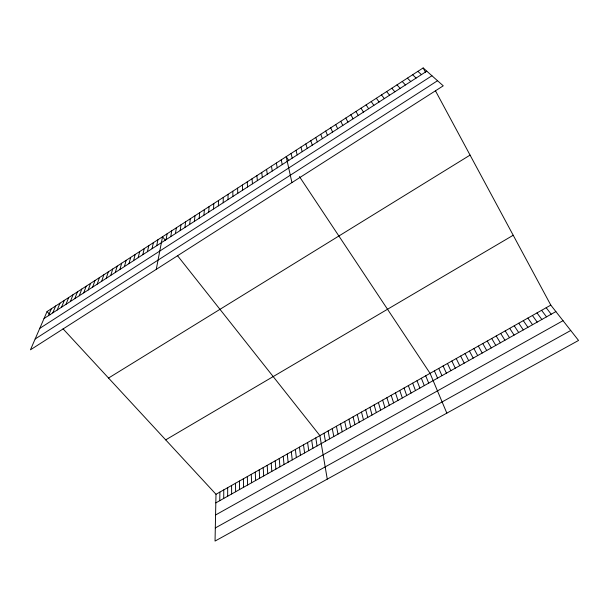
<?xml version="1.0" encoding="UTF-8"?>
<svg xmlns="http://www.w3.org/2000/svg" width="609" height="609" viewBox="0 0 609 609"><rect width="100%" height="100%" fill="white"/><g stroke="black" fill="none" stroke-linecap="round" stroke-linejoin="round"><path stroke-width="0.91" d="M227.667 496.228L227.675 487.68M228.032 199.607L228.04 194.317M223.709 498.459L223.769 489.887M219.758 500.682L219.879 492.087M223.191 202.744L223.275 197.4M63.039 328.822L215.989 494.28L215.046 541.066L578.55 340.446L550.802 305.117L435.397 90.68M218.357 205.865L218.532 200.475M213.538 208.978L213.789 203.543M208.735 212.084L209.07 206.603M203.939 215.183L204.358 209.656M199.158 218.273L199.661 212.701M194.393 221.349L194.979 215.738M189.643 224.424L190.305 218.76M184.9 227.484L185.638 221.783M180.173 230.545L180.995 224.79M175.461 233.59L176.359 227.796M170.756 236.627L171.73 230.788M166.067 239.657L167.125 233.772M156.269 269.353L162.527 236.756L165.321 240.289M156.719 245.693L157.937 239.725M152.067 248.7L153.361 242.686M147.431 251.7L148.802 245.648M142.803 254.691L144.249 248.594M138.19 257.676L139.705 251.532M133.584 260.652L135.183 254.463M128.994 263.613L130.669 257.394M124.419 266.575L126.162 260.309M119.851 269.528L121.671 263.217M115.291 272.467L117.187 266.118M110.754 275.405L112.726 269.011M106.225 278.328L108.265 271.903M101.703 281.251L103.819 274.781M97.196 284.159L99.389 277.651M92.705 287.067L94.966 280.513M88.221 289.96L90.551 283.375M83.753 292.853L86.151 286.222M79.292 295.738L81.766 289.062M74.846 298.608L77.389 291.901M70.408 301.478L73.027 294.726M65.985 304.333L68.672 297.55M61.57 307.187L64.326 300.359M57.17 310.027L59.994 303.168M52.785 312.866L55.678 305.962M48.4 315.698L51.362 308.755M47.068 311.542L30.45 349.817L443.253 85.823L423.156 67.934L47.068 311.542L50.052 314.777M44.038 318.515L426.787 71.169M39.768 328.358L431.933 75.752M35.147 338.992L437.521 80.731M108.547 378.044L470.072 155.105M165.694 439.873L513.204 235.257M215.989 494.28L550.802 305.117M215.814 502.897L555.88 311.587M215.571 514.986L563.028 320.684M215.312 527.95L570.732 330.489M417.896 71.344L421.428 74.633M412.658 74.74L416.084 78.089M407.429 78.127L410.748 81.53M402.214 81.499L405.434 84.971M397.015 84.872L400.136 88.396M391.831 88.229L394.853 91.807M386.654 91.578L389.577 95.217M177.47 255.635L319.877 435.587L327.261 479.131M546.189 307.72L551.191 314.221M381.5 94.92L384.325 98.612M541.591 310.316L546.517 316.855M537.001 312.912L541.85 319.481M376.362 98.247L379.087 102M532.426 315.5L537.191 322.1M527.858 318.081L532.548 324.711M523.306 320.654L527.919 327.315M371.231 101.566L373.857 105.372M518.761 323.219L523.298 329.918M514.224 325.785L518.685 332.506M288.765 160.525L286.192 156.65L291.932 182.601M299.415 176.572L430.068 373.332L446.839 413.138M366.116 104.877L368.651 108.745M509.703 328.335L514.087 335.095M505.188 330.885L509.497 337.675M361.015 108.181L363.451 112.102M500.689 333.428L504.922 340.256M496.198 335.97L500.354 342.821M491.714 338.497L495.802 345.387M355.93 111.477L358.267 115.451M487.246 341.025L491.257 347.945M482.785 343.545L486.72 350.495M350.86 114.758L353.106 118.785M478.331 346.057L482.199 353.037M473.893 348.569L477.684 355.58M423.156 67.934L425.516 72.319M469.463 351.073L473.185 358.107M345.805 118.039L347.952 122.12M465.048 353.57L468.694 360.635M460.64 356.059L464.21 363.154M340.766 121.305L342.814 125.439M456.24 358.541L459.742 365.674M451.855 361.023L455.281 368.179M447.478 363.497L450.835 370.683M335.734 124.563L337.69 128.75M443.108 365.963L446.397 373.18M438.754 368.422L441.967 375.669M330.717 127.814L332.583 132.054M434.407 370.881L437.551 378.159M325.716 131.049L327.482 135.343M425.706 375.791L428.713 383.13M421.352 378.25L424.29 385.611M417.013 380.709L419.883 388.093M320.73 134.285L322.405 138.624M412.681 383.152L415.483 390.575M408.357 385.596L411.09 393.041M315.751 137.505L317.335 141.897M404.049 388.032L406.713 395.507M399.748 390.46L402.343 397.959M395.462 392.881L397.981 400.418M310.796 140.717L312.288 145.163M391.176 395.302L393.635 402.861M386.905 397.715L389.296 405.305M305.847 143.922L307.248 148.421M382.642 400.121L384.972 407.733M378.395 402.526L380.648 410.169M300.915 147.119L302.224 151.671M374.154 404.924L376.339 412.59M369.922 407.314L372.046 415.011M365.697 409.697L367.76 417.424M295.989 150.301L297.215 154.907M361.487 412.08L363.482 419.829M357.277 414.455L359.211 422.227M291.087 153.483L292.213 158.134M353.091 416.822L354.948 424.625M348.904 419.19L350.7 427.016M344.732 421.55L346.468 429.398M340.56 423.902L342.235 431.781M336.412 426.247L338.018 434.148M281.274 159.84L282.226 164.59M332.263 428.591L333.808 436.524M328.129 430.928L329.606 438.883M276.364 163.014L277.232 167.818M323.996 433.258L325.419 441.243M315.774 437.909L317.068 445.94M271.477 166.181L272.246 171.038M311.671 440.223L312.904 448.277M307.583 442.537L308.755 450.614M266.597 169.34L267.282 174.25M303.503 444.836L304.614 452.944M299.43 447.143L300.481 455.273M295.365 449.434L296.355 457.587M261.733 172.492L262.327 177.447M291.315 451.726L292.244 459.902M287.273 454.009L288.133 462.216M256.876 175.636L257.386 180.645M283.238 456.293L284.038 464.515M279.211 458.562L279.957 466.814M252.042 178.772L252.461 183.827M275.192 460.838L275.877 469.113M271.18 463.099L271.812 471.396M267.184 465.36L267.754 473.68M247.216 181.901L247.551 187.001M263.195 467.613L263.705 475.956M259.213 469.866L259.662 478.232M242.397 185.014L242.648 190.168M255.24 472.104L255.635 480.501M251.273 474.35L251.608 482.762M247.323 476.581L247.597 485.023M237.601 188.128L237.769 193.319M243.372 478.811L243.592 487.276M239.436 481.034L239.596 489.522M232.813 191.226L232.897 196.471M235.508 483.257L235.614 491.76M231.587 485.472L231.633 493.998"/></g></svg>
